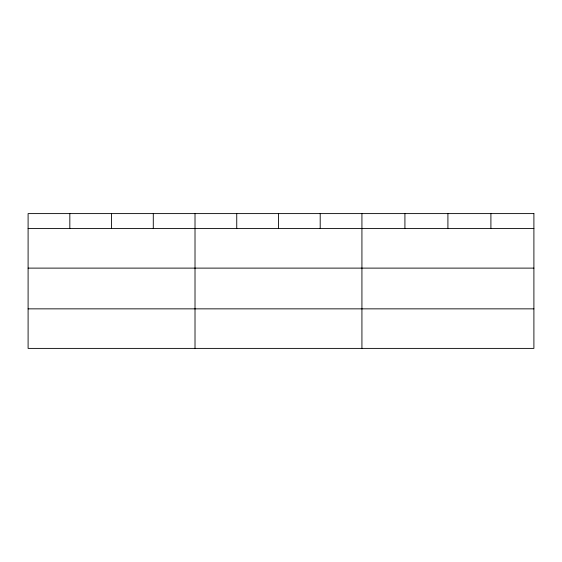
<?xml version="1.0" encoding="UTF-8"?>
<svg xmlns="http://www.w3.org/2000/svg" width="562" height="562" viewBox="0 0 562 562"><rect width="100%" height="100%" fill="white"/><g stroke="black" fill="none" stroke-linecap="round" stroke-linejoin="round"><path stroke-width="0.84" d="M28.1 228.572L533.9 228.572M28.1 268.116L533.9 268.116M28.1 308.854L533.9 308.854M490.907 213.602L490.907 228.572M447.914 213.602L447.914 228.572M404.921 213.602L404.921 228.572M361.928 213.602L361.928 348.398M320.2 213.602L320.2 228.572M278.471 213.602L278.471 228.572M236.743 213.602L236.743 228.572M195.014 213.602L195.014 348.398M153.285 213.602L153.285 228.572M111.557 213.602L111.557 228.572M69.829 213.602L69.829 228.572M533.9 213.602L28.1 213.602L28.1 348.398L533.9 348.398L533.9 213.602"/></g></svg>
